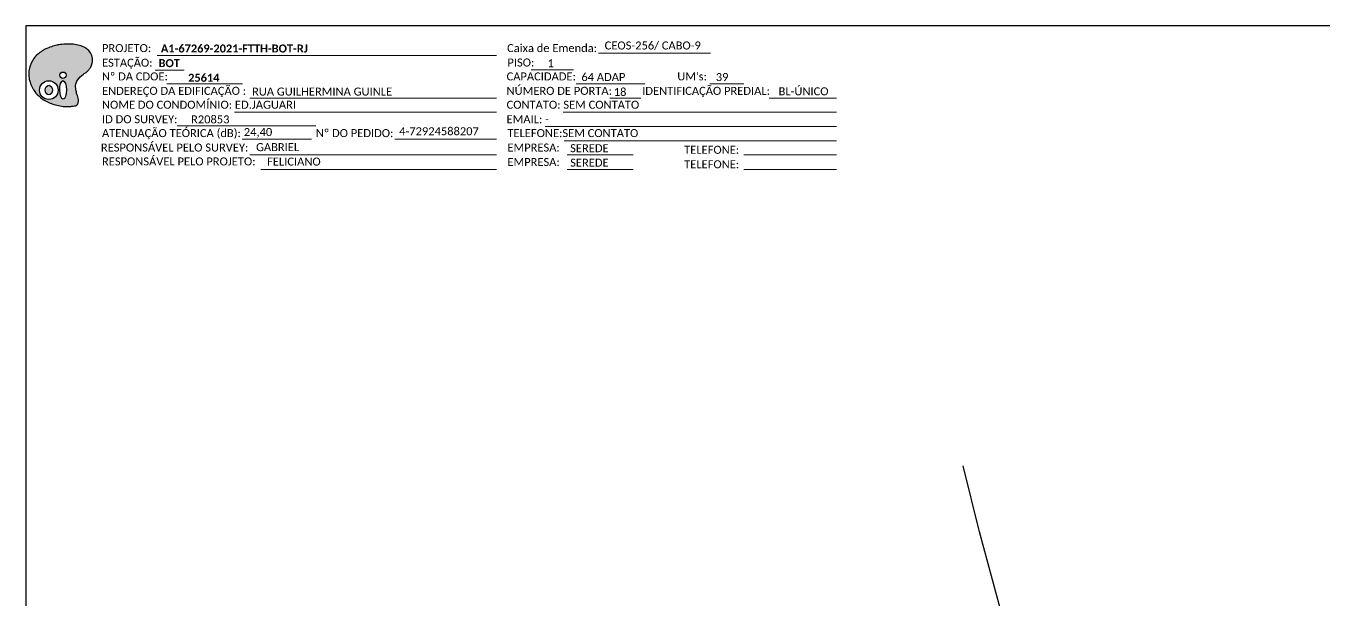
# Model space of a CAD drawing. Header units: metres. Extents: x -489 to 841, y 0 to 594.
# Drawn here: x 0.3 to 358.2, y 435.8 to 594 of the extents above; entities that cross this region are included whole.
import ezdxf
from ezdxf.enums import TextEntityAlignment as Align

# ---------------------------------------------------------------- set-up
doc = ezdxf.new("R2010")
doc.units = ezdxf.units.M
doc.layers.add('QUADRA', color=7, linetype='Continuous')
doc.styles.add('WMF-Calibri0', font='calibri.ttf')
doc.styles.add('WMF-Calibri1', font='calibrib.ttf')

# ---------------------------------------------------------------- blocks, each defined once
blk = doc.blocks.new('OI')
h = blk.add_hatch(color=40)
edge = h.paths.add_edge_path()
edge.add_spline(control_points=[(4.35, -0.67), (3.92, -0.99), (3.26, -1.5), (2.81, -2.59), (2.9, -3.5), (3.06, -4.27), (3.31, -4.85), (3.37, -5.39), (3.4, -5.88), (3.2, -6.4), (2.54, -6.61), (1.65, -6.63), (0.55, -6.67), (-0.56, -6.42), (-1.61, -6.14), (-2.77, -5.61), (-3.92, -4.77), (-4.89, -3.7), (-5.34, -2.65), (-5.6, -1.94), (-5.85, -0.96), (-5.71, 0.47), (-5.1, 2.02), (-4.14, 3.02), (-3.3, 3.61), (-2.37, 4.16), (-1.36, 4.44), (-0.56, 4.7), (0.79, 4.85), (2.24, 4.97), (3.79, 4.57), (4.67, 4.21), (5.44, 3.65), (5.76, 2.99), (6.03, 2.21), (6.01, 1.46), (5.72, 0.64), (5.31, 0.08), (4.88, -0.38), (4.51, -0.55), (4.35, -0.67)], knot_values=[0, 0, 0, 0, 1.60434, 2.417191, 3.427595, 4.282808, 4.776746, 5.304182, 5.888771, 6.258406, 6.858137, 7.79129, 8.986195, 10.124242, 11.187857, 12.242908, 13.953784, 15.414161, 16.515391, 17.349188, 17.675853, 19.552021, 21.515531, 22.568638, 23.63245, 24.621084, 25.782718, 26.745347, 27.142653, 29.870543, 31.004649, 31.921532, 32.709589, 33.801391, 34.042471, 35.192333, 35.971461, 36.628871, 37.254359, 37.836911, 37.836911, 37.836911, 37.836911], degree=3, periodic=0)
h.paths.add_polyline_path([(1.13, -0.87, -1), (-0.04, -0.87, -1)], flags=16)
edge = h.paths.add_edge_path(flags=16)
edge.add_ellipse((0.56, -3.59), major_axis=(-0.02, 1.71), ratio=0.361305, start_angle=0, end_angle=360)
h.paths.add_polyline_path([(-0.36, -3.62, -1), (-3.8, -3.62, -1)], flags=16)
edge = h.paths.add_edge_path(flags=0)
edge.add_ellipse((-2.08, -3.62), major_axis=(0, 0.885), ratio=0.758294, start_angle=0, end_angle=360)
at = {"color": 40}
for centre, radius in [((-2.08, -3.62), 1.72), ((0.54, -0.87), 0.587)]:
    blk.add_circle(centre, radius, dxfattribs=at)
blk.add_ellipse((0.56, -3.59), major_axis=(-0.02, 1.71), ratio=0.361305, dxfattribs=at)
blk.add_ellipse((-2.08, -3.62), major_axis=(0, 0.885), ratio=0.758294, start_param=-3.141592653589792, end_param=3.141592653589792, dxfattribs=at)
at = {"color": 40, "start_tangent": (-0.800898, -0.598801), "end_tangent": (-0.800898, -0.598801)}
blk.add_spline([(4.35, -0.67), (3.2, -1.78), (2.9, -2.54), (2.92, -3.55), (3.12, -4.38), (3.28, -4.85), (3.37, -5.37), (3.35, -5.95), (3.2, -6.29), (2.66, -6.55), (1.73, -6.63), (0.54, -6.62), (-0.58, -6.41), (-1.6, -6.11), (-2.56, -5.67), (-3.95, -4.67), (-4.89, -3.56), (-5.37, -2.56), (-5.64, -1.78), (-5.72, -1.46), (-5.63, 0.42), (-4.84, 2.22), (-4.13, 2.99), (-3.27, 3.62), (-2.4, 4.09), (-1.3, 4.47), (-0.37, 4.72), (0.02, 4.77), (2.75, 4.8), (3.85, 4.53), (4.69, 4.16), (5.31, 3.68), (5.85, 2.73), (5.93, 2.5), (5.94, 1.35), (5.67, 0.62), (5.29, 0.08), (4.84, -0.36), (4.35, -0.67)], degree=3, dxfattribs=at)

msp = doc.modelspace()

# ---------------------------------------------------------------- linework, layer by layer
at = {"color": 7}
msp.add_lwpolyline([(0.31, 0.03), (841.31, 0.03), (841.31, 594.03), (0.31, 594.03)], close=True, dxfattribs=at)
at = {"lineweight": 0}
for points in [[(36.53, 585.92), (130.04, 585.92)], [(158.15, 586.52), (189.08, 586.52)], [(35.9, 581.88), (43.96, 581.88)], [(139.63, 581.93), (151.3, 581.93)], [(152, 578.1), (170.94, 578.1)], [(62.03, 574.12), (130.04, 574.12)], [(57.83, 570.29), (130.04, 570.29)], [(148.45, 570.29), (223.81, 570.29)], [(42.03, 566.52), (80.24, 566.52)], [(143.48, 566.3), (223.81, 566.3)], [(148.75, 562.32), (223.81, 562.32)]]:
    msp.add_lwpolyline(points, dxfattribs=at)
at = {"color": 7, "lineweight": 0}
for points in [[(39.17, 578.1), (60.06, 578.1)], [(188.85, 578.1), (198.28, 578.1)], [(161.33, 574.12), (169.88, 574.12)], [(205.27, 574.12), (223.77, 574.12)], [(59.92, 562.86), (79.01, 562.86)], [(102.05, 562.86), (130.06, 562.86)], [(62.03, 558.49), (130.04, 558.49)], [(149.5, 558.49), (167.72, 558.49)], [(198.24, 558.49), (223.81, 558.49)], [(65.09, 554.5), (130.04, 554.5)], [(149.5, 554.5), (167.72, 554.5)], [(198.24, 554.5), (223.81, 554.5)]]:
    msp.add_lwpolyline(points, dxfattribs=at)
at = {"layer": 'QUADRA'}
msp.add_lwpolyline([(171.67, 403.51), (177.27, 387.98), (177.76, 387.38), (178.49, 387.1), (179.28, 387.2), (271.13, 422.29), (271.56, 422.93), (271.56, 423.67), (263.24, 454.54), (258.74, 472.74)], dxfattribs=at)
msp.add_lwpolyline([(171.67, 403.51), (177.27, 387.98), (177.76, 387.38), (178.49, 387.1), (179.28, 387.2), (271.13, 422.29), (271.56, 422.93), (271.56, 423.67), (263.24, 454.54), (258.74, 472.74)], dxfattribs=at)

# ---------------------------------------------------------------- block references
at = {"color": 7, "xscale": 1.494060215586407, "yscale": 1.494060215586409, "zscale": 1.494060215586409, "rotation": 0.153289602394906}
msp.add_blockref('OI', (9.7, 581.76), dxfattribs=at)

# ---------------------------------------------------------------- texts
at = {"lineweight": 0, "style": 'WMF-Calibri0'}
for s, height, p in [('PROJETO:', 2.206, (21.27, 586.83)), ('Caixa de Emenda:', 2.2064, (132.97, 586.83)), ('ESTAÇÃO:', 2.206, (21.27, 582.8)), ('PISO:', 2.206, (133.06, 582.85)), ('CAPACIDADE:', 2.2064, (132.83, 579.02)), ('ENDEREÇO DA EDIFICAÇÃO :', 2.2064, (21.27, 575.04)), ('NOME DO CONDOMÍNIO: ED.JAGUARI', 2.2064, (21.27, 571.21)), ('CONTATO: SEM CONTATO', 2.2064, (132.83, 571.21)), ('ID DO SURVEY:', 2.2064, (21.27, 567.22)), ('R20853', 2.206, (45.84, 567.17)), ('EMAIL: -', 2.206, (132.83, 567.22)), ('ATENUAÇÃO TEÓRICA (dB):', 2.2064, (21.27, 563.39)), ('24,40', 2.206, (60.38, 563.68)), ('TELEFONE:SEM CONTATO', 2.2064, (133.06, 563.39))]:
    msp.add_text(s, height=height, dxfattribs=at).set_placement(p)
for s, height, style, p in [('A1-67269-2021-FTTH-BOT-RJ', 2.2064, 'WMF-Calibri1', (37.51, 586.72)), ('CEOS-256/ CABO-9', 2.2064, 'WMF-Calibri0', (159.87, 587.55)), ('BOT', 2.206, 'WMF-Calibri1', (36.87, 582.68)), ('1', 2.21, 'WMF-Calibri0', (144.13, 582.67)), ('64 ADAP', 2.206, 'WMF-Calibri0', (153.45, 578.86)), ('RUA GUILHERMINA GUINLE', 2.2064, 'WMF-Calibri0', (62.65, 574.84))]:
    msp.add_text(s, height=height, dxfattribs=dict(style=style)).set_placement(p)
at = {"color": 7, "lineweight": 0, "style": 'WMF-Calibri0'}
for s, height, p in [('Nº DA CDOE:', 2.2064, (21.27, 579.02)), ("UM's:", 2.206, (179.9, 579.02)), ('NÚMERO DE PORTA:', 2.2064, (132.83, 575.04)), ('IDENTIFICAÇÃO PREDIAL:', 2.2064, (170.21, 575.04)), ('Nº DO PEDIDO:', 2.2064, (80.25, 563.39)), ('RESPONSÁVEL PELO SURVEY:', 2.2064, (20.97, 559.41)), ('RESPONSÁVEL PELO PROJETO:', 2.2064, (21.27, 555.58)), ('GABRIEL', 2.206, (63.75, 559.52)), ('EMPRESA:', 2.206, (133.06, 559.41)), ('TELEFONE:', 2.206, (181.8, 558.79)), ('FELICIANO', 2.206, (66.81, 555.54)), ('EMPRESA:', 2.206, (133.06, 555.42)), ('TELEFONE:', 2.206, (181.8, 554.8))]:
    msp.add_text(s, height=height, dxfattribs=at).set_placement(p)
at = {"color": 7, "style": 'WMF-Calibri1'}
msp.add_text('25614', height=2.206, dxfattribs=at).set_placement((49.34, 578.64), align=Align.CENTER)
at = {"color": 7, "style": 'WMF-Calibri0'}
for s, height, p in [('39', 2.206, (190.51, 578.84)), ('18', 2.206, (162.39, 574.74)), ('BL-ÚNICO', 2.206, (207.82, 574.91)), ('4-72924588207', 2.2064, (103.21, 563.9)), ('SEREDE', 2.206, (150.37, 559.23)), ('SEREDE', 2.206, (150.37, 555.24))]:
    msp.add_text(s, height=height, dxfattribs=at).set_placement(p)

doc.saveas('drawing.dxf')
